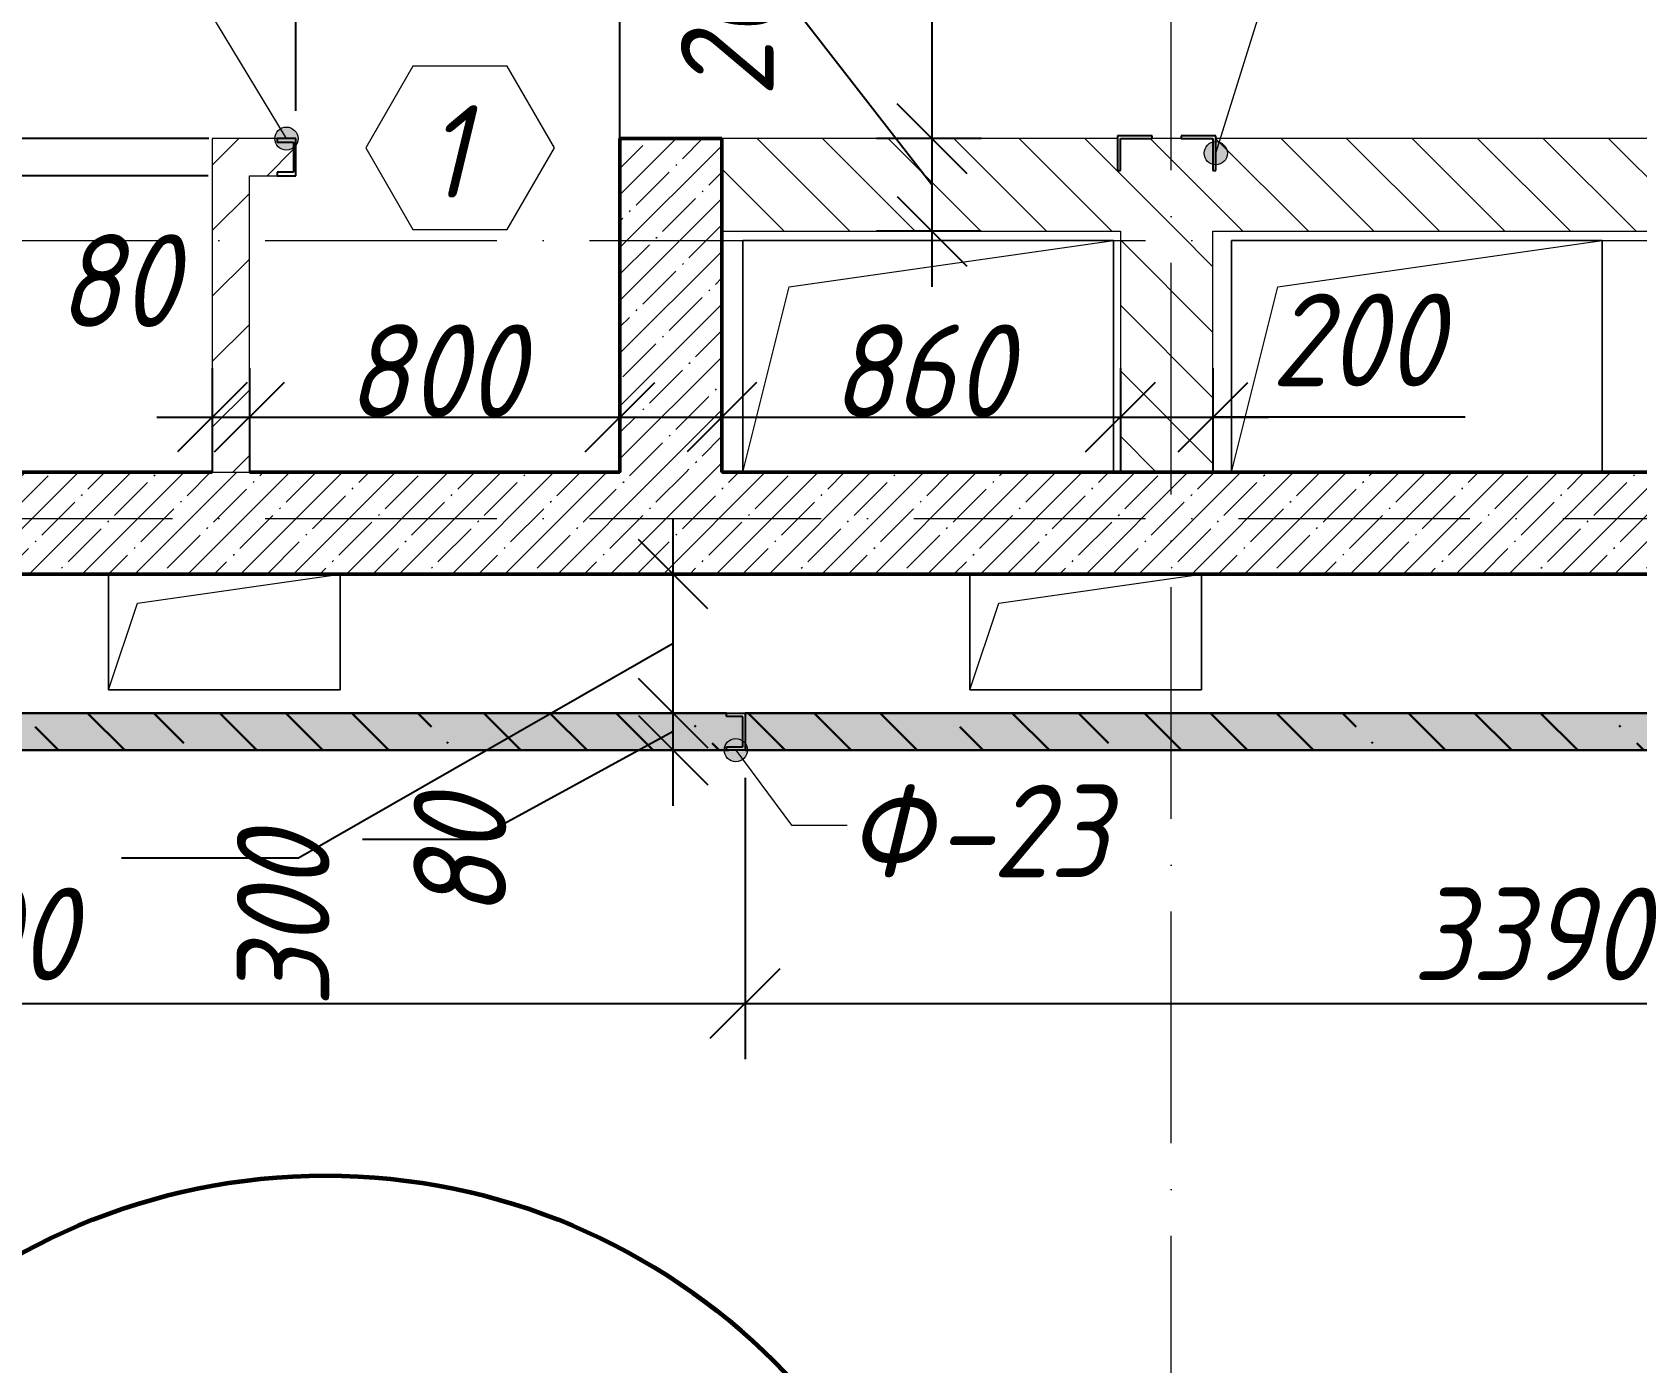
# Model space of a CAD drawing. Header units: millimetres. Extents: x -6064 to 178764, y -5836 to 29924.
# Drawn here: x 96151 to 99615, y 8677 to 11550 of the extents above; entities that cross this region are included whole.
import ezdxf

# ---------------------------------------------------------------- set-up
doc = ezdxf.new("R2010")
doc.units = ezdxf.units.MM
doc.linetypes.add('50_200_ШТРИХ_1Т_ш5_п1_п1_', pattern=[700, 500, -100, 0, -100])
for name, color, linetype, lineweight in [('0) ПГП', 1, 'Continuous', 30), ('A-DETL-1', 7, 'Continuous', 50), ('A-DOOR-IDEN', 7, 'Continuous', 9), ('A-FLOR', 7, 'Continuous', 9), ('A-GENM', 7, 'Continuous', 9), ('A-GENM-1', 7, 'Continuous', 25), ('A-GENM-IDEN', 7, 'Continuous', 9), ('A-WALL-3', 7, 'Continuous', 50), ('A-WALL-PATT-1', 7, 'Continuous', 5), ('Оси-1', 7, '50_200_ШТРИХ_1Т_ш5_п1_п1_', 9)]:
    doc.layers.add(name, color=color, linetype=linetype, lineweight=lineweight)
doc.layers.add('A-ANNO-DIMS', color=7, linetype='Continuous')
for name, color, linetype, lineweight, true_color in [('A-WALL-6', 7, 'Continuous', 13, 0x008000), ('A-WALL-FNSH-2', 7, 'Continuous', 13, 0xce0000), ('A-WALL-FNSH-3', 7, 'Continuous', 13, 0x008000), ('A-WALL-PATT-2', 7, 'Continuous', 5, 0xce0000), ('A-WALL-PATT-3', 7, 'Continuous', 5, 0x008000)]:
    doc.layers.add(name, color=color, linetype=linetype, lineweight=lineweight, true_color=true_color)
doc.styles.add('ISOCPEUR_I_2', font='isocpeui.ttf', dxfattribs={"width": 0.9, "height": 200})
doc.dimstyles.new('ISO-2_0_0_9К_СРЕДНИЙ', dxfattribs={"dimscale": 304.8, "dimtxt": 199.196235, "dimasz": 0.492126, "dimexe": 0.393701, "dimexo": 0, "dimgap": 0, "dimtad": 1, "dimdec": 0, "dimzin": 0, "dimdsep": 46, "dimtxsty": 'ISOCPEUR_I_2', "dimblk1": 'OBLIQUE', "dimblk2": 'OBLIQUE', "dimsah": 1, "dimcen": 0.09, "dimdle": 0.393701, "dimazin": 0, "dimtfac": 1, "dimtdec": 4, "dimtix": 1, "dimtmove": 1, "dimatfit": 3, "dimfxl": 1, "dimtvp": 1, "dimtolj": 1, "dimtzin": 0, "dimarcsym": 2})
doc.dimstyles.new('ISO-2_0_0_9К_СРЕДНИЙ_2', dxfattribs={"dimscale": 304.8, "dimtxt": 199.196235, "dimasz": 0.492126, "dimexe": 0.393701, "dimexo": 0, "dimgap": 0, "dimtad": 1, "dimdec": 0, "dimzin": 0, "dimdsep": 46, "dimtxsty": 'ISOCPEUR_I_2', "dimblk1": 'OBLIQUE', "dimblk2": 'OBLIQUE', "dimsah": 1, "dimcen": 0.09, "dimdle": 0.393701, "dimazin": 0, "dimtfac": 1, "dimtdec": 4, "dimtix": 1, "dimtmove": 0, "dimatfit": 3, "dimfxl": 1, "dimtvp": 1, "dimtolj": 1, "dimtzin": 0, "dimarcsym": 2})
doc.dimstyles.new('ISO-2_0_0_9К_СРЕДНИЙ_ФОН_1', dxfattribs={"dimscale": 304.8, "dimtxt": 199.196235, "dimasz": 0.492126, "dimexe": 0.393701, "dimexo": 0, "dimgap": 0.164042, "dimtad": 1, "dimdec": 0, "dimdsep": 46, "dimtxsty": 'ISOCPEUR_I_2', "dimblk1": 'OBLIQUE', "dimblk2": 'OBLIQUE', "dimsah": 1, "dimcen": 0.09, "dimdle": 0.393701, "dimazin": 0, "dimtfac": 1, "dimtdec": 4, "dimtix": 1, "dimtmove": 0, "dimatfit": 3, "dimfxl": 1, "dimtvp": 1, "dimtfill": 1, "dimtolj": 1, "dimtzin": 0, "dimarcsym": 2})
doc.dimstyles.new('ISO-2_0_0_9К_СРЕДНИЙ_ФОН_2', dxfattribs={"dimscale": 304.8, "dimtxt": 199.196235, "dimasz": 0.492126, "dimexe": 0.393701, "dimexo": 0, "dimgap": 0.164042, "dimtad": 1, "dimdec": 0, "dimdsep": 46, "dimtxsty": 'ISOCPEUR_I_2', "dimblk1": 'OBLIQUE', "dimblk2": 'OBLIQUE', "dimsah": 1, "dimcen": 0.09, "dimdle": 0.393701, "dimazin": 0, "dimtfac": 1, "dimtdec": 4, "dimtix": 1, "dimtmove": 1, "dimatfit": 3, "dimfxl": 1, "dimtvp": 1, "dimtfill": 1, "dimtolj": 1, "dimtzin": 0, "dimarcsym": 2})
pattern_1 = [(45, (0, 0), (-57.024626, 57.024626), []), (45, (57.025, 0), (-57.024626, 57.024626), [100.806, -20.161, 3.353, -16.808])]
pattern_2 = [(135, (0, 0), (-70.71068, -70.71068), [])]
pattern_3 = [(45, (0, 0), (-70.71068, 70.71068), [])]

# ---------------------------------------------------------------- blocks, each defined once
blk = doc.blocks.new('AR_Отверстие прямоугольное _в плите_ - AR_Отверстие прямоугольное _в плите_-24484115-АР1_1_Кладочный план 2 этажа')
at = {"layer": 'A-GENM'}
for p, q in [((-250, 125), (-250, -125)), ((-187.5, 62.5), (250, 125)), ((250, -125), (250, 125)), ((-250, -125), (-187.5, 62.5)), ((-250, -125), (250, -125))]:
    blk.add_line(p, q, dxfattribs=at)
blk = doc.blocks.new('AR_Отверстие прямоугольное _в плите_ - AR_Отверстие прямоугольное _в плите_-V74-АР1_1_Кладочный план 2 этажа')
at = {"layer": 'A-GENM'}
for p, q in [((-250, 125), (-250, -125)), ((-187.5, 62.5), (250, 125)), ((250, -125), (250, 125)), ((-250, -125), (-187.5, 62.5)), ((-250, -125), (250, -125))]:
    blk.add_line(p, q, dxfattribs=at)
blk = doc.blocks.new('AR_Отверстие прямоугольное _в плите_ - AR_Отверстие прямоугольное _в плите_-24523431-АР1_1_Кладочный план 2 этажа')
at = {"layer": 'A-GENM'}
for p, q in [((400, 250), (-400, 250)), ((-400, 250), (-400, -250)), ((-300, 150), (400, 250)), ((400, -250), (400, 250)), ((-400, -250), (-300, 150))]:
    blk.add_line(p, q, dxfattribs=at)
blk = doc.blocks.new('Фахверк_СКБ_Швеллер - Ф-23_80х3980 h-29129009-АР1_1_Кладочный план 2 этажа')
at = {"layer": 'A-GENM-1'}
for p, q in [((125, 40), (165, 40)), ((125, -40), (125, 40)), ((165, 40), (165, 32.6)), ((129.5, 32.6), (129.5, -32.6)), ((165, 32.6), (129.5, 32.6)), ((129.5, -32.6), (165, -32.6)), ((165, -32.6), (165, -40)), ((165, -40), (125, -40))]:
    blk.add_line(p, q, dxfattribs=at)
blk = doc.blocks.new('Фахверк_СКБ_Уголок - Ф-18_2_200х3550 h_верх развернут-29492809-АР1_1_Кладочный план 2 этажа')
at = {"layer": 'A-GENM-1'}
for p, q in [((200, 156), (125, 156)), ((125, 156), (125, 81)), ((131, 81), (131, 150)), ((131, 150), (200, 150)), ((200, 150), (200, 156)), ((125, 81), (131, 81)), ((131, 19), (125, 19)), ((125, 19), (125, -56)), ((131, -50), (131, 19)), ((125, -56), (200, -56)), ((200, -50), (131, -50)), ((200, -56), (200, -50))]:
    blk.add_line(p, q, dxfattribs=at)
blk = doc.blocks.new('Фахверк_СКБ_Швеллер - Ф-23_80х3980 h-28556397-АР1_1_Кладочный план 2 этажа')
at = {"layer": 'A-GENM-1'}
for p, q in [((165, 40), (125, 40)), ((125, 40), (125, -40)), ((165, 32.6), (165, 40)), ((129.5, 32.6), (165, 32.6)), ((129.5, -32.6), (129.5, 32.6)), ((165, -32.6), (129.5, -32.6)), ((165, -40), (165, -32.6)), ((125, -40), (165, -40))]:
    blk.add_line(p, q, dxfattribs=at)
blk = doc.blocks.new('AAR_СКБ_Марка_Двери_Перемычка и проем - Марка перемычки и проема-25306769-АР1_1_Кладочный план 2 этажа')
at = {"layer": 'A-DOOR-IDEN'}
for p, q in [((-5, 0), (5, 0)), ((-0.968, -0.984), (-1.986, -2.747)), ((1.067, -0.984), (-0.968, -0.984)), ((2.085, -2.747), (1.067, -0.984)), ((-1.986, -2.747), (-0.968, -4.509)), ((1.067, -4.509), (2.085, -2.747)), ((-0.968, -4.509), (1.067, -4.509))]:
    blk.add_line(p, q, dxfattribs=at)
blk = doc.blocks.new('_Oblique')
at = {"color": 0, "linetype": 'ByBlock', "lineweight": -2}
blk.add_line((-0.5, -0.5), (0.5, 0.5), dxfattribs=at)
blk = doc.blocks.new('DIMBLOCK504-АР1_1_Кладочный план 2 этажа')
at = {"layer": 'A-ANNO-DIMS', "color": 0, "lineweight": -2, "transparency": 16777216}
for p, q in [((96025.2, 10480), (96025.2, 11360)), ((96531.3, 11240), (95905.2, 11240)), ((95919.2, 10600), (96145.2, 10600))]:
    blk.add_line(p, q, dxfattribs=at)
at = {"layer": 'Defpoints', "color": 0, "transparency": 16777216}
for p in [(96025.2, 11240), (96531.3, 11240), (95919.2, 10600)]:
    blk.add_point(p, dxfattribs=at)
at = {"layer": 'A-ANNO-DIMS', "color": 0, "lineweight": -2, "transparency": 16777216, "xscale": 150, "yscale": 150, "zscale": 150}
for p, rotation in [((96025.2, 11240), 90), ((96025.2, 10600), 270)]:
    blk.add_blockref('_Oblique', p, dxfattribs=dict(at, rotation=rotation))
at = {"layer": 'A-ANNO-DIMS', "color": 0, "transparency": 16777216, "insert": (95875.2, 10920), "char_height": 200, "width": 473.474, "attachment_point": 5, "rotation": 90, "style": 'ISOCPEUR_I_2', "bg_fill": 3, "box_fill_scale": 1.1, "bg_fill_color": 256, "bg_fill_true_color": 13158600, "bg_fill_transparency": 0}
blk.add_mtext('\\A1;640', dxfattribs=at)
blk = doc.blocks.new('DIMBLOCK505-АР1_1_Кладочный план 2 этажа')
at = {"layer": 'A-ANNO-DIMS', "color": 0, "lineweight": -2, "transparency": 16777216}
for p, q in [((95875.2, 11620), (96025.2, 11620)), ((96025.2, 11320), (96025.2, 11470)), ((96532.2, 11320), (95905.2, 11320)), ((96025.2, 11240), (96025.2, 11320)), ((96531.3, 11240), (95905.2, 11240)), ((96025.2, 11240), (96025.2, 11090))]:
    blk.add_line(p, q, dxfattribs=at)
at = {"layer": 'Defpoints', "color": 0, "transparency": 16777216}
for p in [(96025.2, 11320), (96532.2, 11320), (96531.3, 11240)]:
    blk.add_point(p, dxfattribs=at)
at = {"layer": 'A-ANNO-DIMS', "color": 0, "lineweight": -2, "transparency": 16777216, "xscale": 150, "yscale": 150, "zscale": 150}
for p, rotation in [((96025.2, 11320), 270), ((96025.2, 11240), 90)]:
    blk.add_blockref('_Oblique', p, dxfattribs=dict(at, rotation=rotation))
at = {"layer": 'A-ANNO-DIMS', "color": 0, "transparency": 16777216, "insert": (95570, 11651.6), "char_height": 200, "width": 303.391, "attachment_point": 1, "rotation": 90, "line_spacing_factor": 1.149209, "style": 'ISOCPEUR_I_2', "bg_fill": 3, "box_fill_scale": 1.1, "bg_fill_color": 256, "bg_fill_true_color": 13158600, "bg_fill_transparency": 0}
blk.add_mtext('\\A1;80', dxfattribs=at)
blk = doc.blocks.new('DIMBLOCK506-АР1_1_Кладочный план 2 этажа')
at = {"layer": 'A-ANNO-DIMS', "color": 0, "lineweight": -2, "transparency": 16777216}
for p, q in [((96720, 11380), (96720, 12215.8)), ((97420, 11320), (97420, 12215.8)), ((96600, 12095.8), (97540, 12095.8))]:
    blk.add_line(p, q, dxfattribs=at)
at = {"layer": 'Defpoints', "color": 0, "transparency": 16777216}
for p in [(97420, 12095.8), (96720, 11380), (97420, 11320)]:
    blk.add_point(p, dxfattribs=at)
at = {"layer": 'A-ANNO-DIMS', "color": 0, "lineweight": -2, "transparency": 16777216, "xscale": 150, "yscale": 150, "zscale": 150, "rotation": 180}
blk.add_blockref('_Oblique', (96720, 12095.8), dxfattribs=at)
at = {"layer": 'A-ANNO-DIMS', "color": 0, "lineweight": -2, "transparency": 16777216, "xscale": 150, "yscale": 150, "zscale": 150}
blk.add_blockref('_Oblique', (97420, 12095.8), dxfattribs=at)
at = {"layer": 'A-ANNO-DIMS', "color": 0, "transparency": 16777216, "insert": (97070, 12197.1), "char_height": 200, "width": 455.087, "attachment_point": 5, "style": 'ISOCPEUR_I_2'}
blk.add_mtext('\\A1;700', dxfattribs=at)
blk = doc.blocks.new('DIMBLOCK507-АР1_1_Кладочный план 2 этажа')
at = {"layer": 'A-ANNO-DIMS', "color": 0, "lineweight": -2, "transparency": 16777216}
for p, q in [((96540, 10824.9), (96540, 10598.9)), ((96620, 10824.9), (96620, 10598.9)), ((96420, 10718.9), (96740, 10718.9))]:
    blk.add_line(p, q, dxfattribs=at)
at = {"layer": 'Defpoints', "color": 0, "transparency": 16777216}
for p in [(96540, 10824.9), (96620, 10824.9), (96620, 10718.9)]:
    blk.add_point(p, dxfattribs=at)
at = {"layer": 'A-ANNO-DIMS', "color": 0, "lineweight": -2, "transparency": 16777216, "xscale": 150, "yscale": 150, "zscale": 150, "rotation": 180}
blk.add_blockref('_Oblique', (96540, 10718.9), dxfattribs=at)
at = {"layer": 'A-ANNO-DIMS', "color": 0, "lineweight": -2, "transparency": 16777216, "xscale": 150, "yscale": 150, "zscale": 150}
blk.add_blockref('_Oblique', (96620, 10718.9), dxfattribs=at)
at = {"layer": 'A-ANNO-DIMS', "color": 0, "transparency": 16777216, "insert": (96205.5, 11113.5), "char_height": 200, "width": 303.391, "attachment_point": 1, "line_spacing_factor": 1.149209, "style": 'ISOCPEUR_I_2'}
blk.add_mtext('\\A1;80', dxfattribs=at)
blk = doc.blocks.new('DIMBLOCK508-АР1_1_Кладочный план 2 этажа')
at = {"layer": 'A-ANNO-DIMS', "color": 0, "lineweight": -2, "transparency": 16777216}
for p, q in [((96620, 10824.9), (96620, 10598.9)), ((97420, 10824.9), (97420, 10598.9)), ((96500, 10718.9), (97540, 10718.9))]:
    blk.add_line(p, q, dxfattribs=at)
at = {"layer": 'Defpoints', "color": 0, "transparency": 16777216}
for p in [(96620, 10824.9), (97420, 10824.9), (97420, 10718.9)]:
    blk.add_point(p, dxfattribs=at)
at = {"layer": 'A-ANNO-DIMS', "color": 0, "lineweight": -2, "transparency": 16777216, "xscale": 150, "yscale": 150, "zscale": 150, "rotation": 180}
blk.add_blockref('_Oblique', (96620, 10718.9), dxfattribs=at)
at = {"layer": 'A-ANNO-DIMS', "color": 0, "lineweight": -2, "transparency": 16777216, "xscale": 150, "yscale": 150, "zscale": 150}
blk.add_blockref('_Oblique', (97420, 10718.9), dxfattribs=at)
at = {"layer": 'A-ANNO-DIMS', "color": 0, "transparency": 16777216, "insert": (97020, 10818.9), "char_height": 200, "width": 455.087, "attachment_point": 5, "style": 'ISOCPEUR_I_2'}
blk.add_mtext('\\A1;800', dxfattribs=at)
blk = doc.blocks.new('DIMBLOCK509-АР1_1_Кладочный план 2 этажа')
at = {"layer": 'A-ANNO-DIMS', "color": 0, "lineweight": -2, "transparency": 16777216}
for p, q in [((97640, 10824.9), (97640, 10598.9)), ((98500, 10824.9), (98500, 10598.9)), ((97520, 10718.9), (98620, 10718.9))]:
    blk.add_line(p, q, dxfattribs=at)
at = {"layer": 'Defpoints', "color": 0, "transparency": 16777216}
for p in [(97640, 10824.9), (98500, 10824.9), (98500, 10718.9)]:
    blk.add_point(p, dxfattribs=at)
at = {"layer": 'A-ANNO-DIMS', "color": 0, "lineweight": -2, "transparency": 16777216, "xscale": 150, "yscale": 150, "zscale": 150, "rotation": 180}
blk.add_blockref('_Oblique', (97640, 10718.9), dxfattribs=at)
at = {"layer": 'A-ANNO-DIMS', "color": 0, "lineweight": -2, "transparency": 16777216, "xscale": 150, "yscale": 150, "zscale": 150}
blk.add_blockref('_Oblique', (98500, 10718.9), dxfattribs=at)
at = {"layer": 'A-ANNO-DIMS', "color": 0, "transparency": 16777216, "insert": (98070, 10818.9), "char_height": 200, "width": 455.087, "attachment_point": 5, "style": 'ISOCPEUR_I_2'}
blk.add_mtext('\\A1;860', dxfattribs=at)
blk = doc.blocks.new('DIMBLOCK510-АР1_1_Кладочный план 2 этажа')
at = {"layer": 'A-ANNO-DIMS', "color": 0, "lineweight": -2, "transparency": 16777216}
for p, q in [((98500, 10824.9), (98500, 10598.9)), ((98700, 10824.9), (98700, 10598.9)), ((98380, 10718.9), (98820, 10718.9)), ((99244.1, 10718.9), (98700, 10718.9))]:
    blk.add_line(p, q, dxfattribs=at)
at = {"layer": 'Defpoints', "color": 0, "transparency": 16777216}
for p in [(98500, 10824.9), (98700, 10824.9), (98700, 10718.9)]:
    blk.add_point(p, dxfattribs=at)
at = {"layer": 'A-ANNO-DIMS', "color": 0, "lineweight": -2, "transparency": 16777216, "xscale": 150, "yscale": 150, "zscale": 150, "rotation": 180}
blk.add_blockref('_Oblique', (98500, 10718.9), dxfattribs=at)
at = {"layer": 'A-ANNO-DIMS', "color": 0, "lineweight": -2, "transparency": 16777216, "xscale": 150, "yscale": 150, "zscale": 150}
blk.add_blockref('_Oblique', (98700, 10718.9), dxfattribs=at)
at = {"layer": 'A-ANNO-DIMS', "color": 0, "transparency": 16777216, "insert": (98825.4, 10985.5), "char_height": 200, "width": 455.087, "attachment_point": 1, "line_spacing_factor": 1.149209, "style": 'ISOCPEUR_I_2'}
blk.add_mtext('\\A1;200', dxfattribs=at)
blk = doc.blocks.new('DIMBLOCK513-АР1_1_Кладочный план 2 этажа')
at = {"layer": 'A-ANNO-DIMS', "color": 0, "lineweight": -2, "transparency": 16777216}
for p, q in [((97690, 9940), (97690, 9333.2)), ((94290, 9559.3), (94290, 9333.2)), ((94170, 9453.2), (97810, 9453.2))]:
    blk.add_line(p, q, dxfattribs=at)
at = {"layer": 'Defpoints', "color": 0, "transparency": 16777216}
for p in [(97690, 9940), (94290, 9559.3), (97690, 9453.2)]:
    blk.add_point(p, dxfattribs=at)
at = {"layer": 'A-ANNO-DIMS', "color": 0, "lineweight": -2, "transparency": 16777216, "xscale": 150, "yscale": 150, "zscale": 150, "rotation": 180}
blk.add_blockref('_Oblique', (94290, 9453.2), dxfattribs=at)
at = {"layer": 'A-ANNO-DIMS', "color": 0, "lineweight": -2, "transparency": 16777216, "xscale": 150, "yscale": 150, "zscale": 150}
blk.add_blockref('_Oblique', (97690, 9453.2), dxfattribs=at)
at = {"layer": 'A-ANNO-DIMS', "color": 0, "transparency": 16777216, "insert": (95990, 9603.2), "char_height": 200, "width": 625.17, "attachment_point": 5, "style": 'ISOCPEUR_I_2', "bg_fill": 3, "box_fill_scale": 1.1, "bg_fill_color": 256, "bg_fill_true_color": 13158600, "bg_fill_transparency": 0}
blk.add_mtext('\\A1;3400', dxfattribs=at)
blk = doc.blocks.new('DIMBLOCK514-АР1_1_Кладочный план 2 этажа')
at = {"layer": 'A-ANNO-DIMS', "color": 0, "lineweight": -2, "transparency": 16777216}
for p, q in [((97690, 9940), (97690, 9333.2)), ((101080, 9559.3), (101080, 9333.2)), ((97570, 9453.2), (101200, 9453.2))]:
    blk.add_line(p, q, dxfattribs=at)
at = {"layer": 'Defpoints', "color": 0, "transparency": 16777216}
for p in [(97690, 9940), (101080, 9559.3), (101080, 9453.2)]:
    blk.add_point(p, dxfattribs=at)
at = {"layer": 'A-ANNO-DIMS', "color": 0, "lineweight": -2, "transparency": 16777216, "xscale": 150, "yscale": 150, "zscale": 150, "rotation": 180}
blk.add_blockref('_Oblique', (97690, 9453.2), dxfattribs=at)
at = {"layer": 'A-ANNO-DIMS', "color": 0, "lineweight": -2, "transparency": 16777216, "xscale": 150, "yscale": 150, "zscale": 150}
blk.add_blockref('_Oblique', (101080, 9453.2), dxfattribs=at)
at = {"layer": 'A-ANNO-DIMS', "color": 0, "transparency": 16777216, "insert": (99385, 9603.2), "char_height": 200, "width": 606.782, "attachment_point": 5, "style": 'ISOCPEUR_I_2', "bg_fill": 3, "box_fill_scale": 1.1, "bg_fill_color": 256, "bg_fill_true_color": 13158600, "bg_fill_transparency": 0}
blk.add_mtext('\\A1;3390', dxfattribs=at)
blk = doc.blocks.new('DIMBLOCK515-АР1_1_Кладочный план 2 этажа')
at = {"layer": 'A-ANNO-DIMS', "color": 0, "lineweight": -2, "transparency": 16777216}
for p, q in [((97534.7, 9880), (97534.7, 10200)), ((97428.7, 10080), (97654.7, 10080)), ((97534.7, 10040), (97107.8, 9806.9)), ((97428.7, 10000), (97654.7, 10000)), ((97107.8, 9806.9), (96864, 9806.9))]:
    blk.add_line(p, q, dxfattribs=at)
at = {"layer": 'Defpoints', "color": 0, "transparency": 16777216}
for p in [(97428.7, 10080), (97534.7, 10080), (97428.7, 10000)]:
    blk.add_point(p, dxfattribs=at)
at = {"layer": 'A-ANNO-DIMS', "color": 0, "lineweight": -2, "transparency": 16777216, "xscale": 150, "yscale": 150, "zscale": 150}
for p, rotation in [((97534.7, 10080), 90), ((97534.7, 10000), 270)]:
    blk.add_blockref('_Oblique', p, dxfattribs=dict(at, rotation=rotation))
at = {"layer": 'A-ANNO-DIMS', "color": 0, "transparency": 16777216, "insert": (96974.5, 9636.8), "char_height": 200, "width": 303.391, "attachment_point": 1, "rotation": 90, "line_spacing_factor": 1.149209, "style": 'ISOCPEUR_I_2'}
blk.add_mtext('\\A1;80', dxfattribs=at)
blk = doc.blocks.new('DIMBLOCK516-АР1_1_Кладочный план 2 этажа')
at = {"layer": 'A-ANNO-DIMS', "color": 0, "lineweight": -2, "transparency": 16777216}
for p, q in [((97534.7, 9960), (97534.7, 10500)), ((97428.7, 10380), (97654.7, 10380)), ((97534.7, 10230), (96726.3, 9766.7)), ((97428.7, 10080), (97654.7, 10080)), ((96726.3, 9766.7), (96343.9, 9766.7))]:
    blk.add_line(p, q, dxfattribs=at)
at = {"layer": 'Defpoints', "color": 0, "transparency": 16777216}
for p in [(97428.7, 10380), (97534.7, 10380), (97428.7, 10080)]:
    blk.add_point(p, dxfattribs=at)
at = {"layer": 'A-ANNO-DIMS', "color": 0, "lineweight": -2, "transparency": 16777216, "xscale": 150, "yscale": 150, "zscale": 150}
for p, rotation in [((97534.7, 10380), 90), ((97534.7, 10080), 270)]:
    blk.add_blockref('_Oblique', p, dxfattribs=dict(at, rotation=rotation))
at = {"layer": 'A-ANNO-DIMS', "color": 0, "transparency": 16777216, "insert": (96593, 9444.9), "char_height": 200, "width": 455.087, "attachment_point": 1, "rotation": 90, "line_spacing_factor": 1.149209, "style": 'ISOCPEUR_I_2'}
blk.add_mtext('\\A1;300', dxfattribs=at)
blk = doc.blocks.new('DIMBLOCK558-АР1_1_Кладочный план 2 этажа')
at = {"layer": 'A-ANNO-DIMS', "color": 0, "lineweight": -2, "transparency": 16777216}
for p, q in [((98093.4, 13340), (98093.4, 11200)), ((98492, 13220), (97973.4, 13220)), ((98199.4, 11320), (97973.4, 11320))]:
    blk.add_line(p, q, dxfattribs=at)
at = {"layer": 'Defpoints', "color": 0, "transparency": 16777216}
for p in [(98492, 13220), (98093.4, 11320), (98199.4, 11320)]:
    blk.add_point(p, dxfattribs=at)
at = {"layer": 'A-ANNO-DIMS', "color": 0, "lineweight": -2, "transparency": 16777216, "xscale": 150, "yscale": 150, "zscale": 150}
for p, rotation in [((98093.4, 13220), 90), ((98093.4, 11320), 270)]:
    blk.add_blockref('_Oblique', p, dxfattribs=dict(at, rotation=rotation))
at = {"layer": 'A-ANNO-DIMS', "color": 0, "transparency": 16777216, "insert": (97943.4, 12270), "char_height": 200, "width": 560.814, "attachment_point": 5, "rotation": 90, "style": 'ISOCPEUR_I_2', "bg_fill": 3, "box_fill_scale": 1.1, "bg_fill_color": 256, "bg_fill_true_color": 13158600, "bg_fill_transparency": 0}
blk.add_mtext('\\A1;1900', dxfattribs=at)
blk = doc.blocks.new('DIMBLOCK559-АР1_1_Кладочный план 2 этажа')
at = {"layer": 'A-ANNO-DIMS', "color": 0, "lineweight": -2, "transparency": 16777216}
for p, q in [((97734.7, 11681.3), (97252.4, 11681.3)), ((98093.4, 11220), (97734.7, 11681.3)), ((98093.4, 11440), (98093.4, 11000)), ((98199.4, 11320), (97973.4, 11320)), ((98199.4, 11120), (97973.4, 11120))]:
    blk.add_line(p, q, dxfattribs=at)
at = {"layer": 'Defpoints', "color": 0, "transparency": 16777216}
for p in [(98199.4, 11320), (98093.4, 11120), (98199.4, 11120)]:
    blk.add_point(p, dxfattribs=at)
at = {"layer": 'A-ANNO-DIMS', "color": 0, "lineweight": -2, "transparency": 16777216, "xscale": 150, "yscale": 150, "zscale": 150}
for p, rotation in [((98093.4, 11320), 90), ((98093.4, 11120), 270)]:
    blk.add_blockref('_Oblique', p, dxfattribs=dict(at, rotation=rotation))
at = {"layer": 'A-ANNO-DIMS', "color": 0, "transparency": 16777216, "insert": (97551.4, 11409.5), "char_height": 200, "width": 455.087, "attachment_point": 1, "rotation": 90, "line_spacing_factor": 1.149209, "style": 'ISOCPEUR_I_2', "bg_fill": 3, "box_fill_scale": 1.1, "bg_fill_color": 256, "bg_fill_true_color": 13158600, "bg_fill_transparency": 0}
blk.add_mtext('\\A1;200', dxfattribs=at)

msp = doc.modelspace()

# ---------------------------------------------------------------- hatches: boundary and pattern name
at = {"layer": '0) ПГП'}
h = msp.add_hatch(dxfattribs=at)
h.set_pattern_fill('FP_25', color=256, style=0, pattern_type=2)
h.set_pattern_definition([(50, (0, 0), (72.873764, -6.37607), [7.62, -83.82]), (355, (0, 0), (-14.09699, 76.422444), [6.096, -67.056]), (100.451, (6.07, -0.53), (58.776964, 70.04687), [6.476, -71.236]), (46.184, (0, 20.32), (108.43142, -16.817454), [11.43, -125.73]), (96.636, (9.04, 18.92), (94.961, 98.97089), [9.714, -106.854]), (351.184, (0, 20.32), (94.96227, 98.97018), [9.144, -100.584]), (21, (10.16, 15.24), (60.64565, -40.906537), [7.62, -83.82]), (326, (10.16, 15.24), (24.72083, 73.67493), [6.096, -67.056]), (71.451, (15.214, 11.83), (85.36689, 32.768737), [6.476, -71.236]), (37.5, (0, 0), (1.235525, 33.8224325), [3.353, -62.89, 3.353, -64.719, -67.31]), (37.5, (0, 0), (1.235525, 33.8224325), [-134.315, 3.353, -63.957]), (7.5, (0, 0), (26.728146, 40.072549), [3.353, -35.458, 3.353, -61.366, -25.654]), (7.5, (0, 0), (26.728146, 40.072549), [-103.53, 3.353, -22.301]), (327.5, (-22.657, 0), (54.2363175, -2.292117), [3.353, -22.047, 3.353, -75.895, -105.156]), (327.5, (-22.657, 0), (54.2363175, -2.292117), [-104.648, 3.353, -101.803]), (317.5, (-32.817, 0), (59.25158, 10.17014), [3.353, -29.667, 3.353, -49.276, -74.676]), (317.5, (-32.817, 0), (59.25158, 10.17014), [-85.649, 3.353, -71.323])])
h.paths.add_polyline_path([(101080, 10000), (101080, 10080), (97690, 10080), (97690, 10000), (99497.7, 10000)], flags=0)
h.paths.add_polyline_path([(97650, 10000), (97650, 10007.4), (97685.5, 10007.4), (97685.5, 10072.6), (97650, 10072.6), (97650, 10080), (94290, 10080), (94290, 10000), (96433.1, 10000)], flags=0)
h = msp.add_hatch(dxfattribs=at)
h.set_pattern_fill('FP_26', color=256, style=0, pattern_type=2)
h.set_pattern_definition([(135, (0, 0), (-142.5612, -142.5612), []), (135, (142.56, 0), (-142.5612, -142.5612), [252.016, -50.403, 3.353, -47.05])])
h.paths.add_polyline_path([(101080, 10000), (101080, 10080), (97690, 10080), (97690, 10000), (99497.7, 10000)], flags=0)
h.paths.add_polyline_path([(97650, 10000), (97650, 10007.4), (97685.5, 10007.4), (97685.5, 10072.6), (97650, 10072.6), (97650, 10080), (94290, 10080), (94290, 10000), (96433.1, 10000)], flags=0)
at = {"layer": 'A-GENM-IDEN'}
h = msp.add_hatch(color=256, dxfattribs=at)
edge = h.paths.add_edge_path(flags=0)
edge.add_arc((96700, 11320), 25, 0, 360)
h = msp.add_hatch(color=256, dxfattribs=at)
edge = h.paths.add_edge_path(flags=0)
edge.add_arc((98706, 11288.5), 25, 0, 360)
h = msp.add_hatch(color=256, dxfattribs=at)
edge = h.paths.add_edge_path(flags=0)
edge.add_arc((97670, 10000), 25, 0, 360)
at = {"layer": 'A-WALL-PATT-1'}
h = msp.add_hatch(dxfattribs=at)
h.set_pattern_fill('FP_7', color=256, style=0, pattern_type=2)
h.set_pattern_definition(pattern_1)
h.paths.add_polyline_path([(97420, 10600), (97640, 10600), (97640, 11320), (97420, 11320), (97420, 10815.8)], flags=0)
h = msp.add_hatch(dxfattribs=at)
h.set_pattern_fill('FP_7', color=256, style=0, pattern_type=2)
h.set_pattern_definition(pattern_1)
h.paths.add_polyline_path([(101610, 10380), (101610, 10600), (94210, 10600), (94210, 10380), (99497.7, 10380)], flags=0)
at = {"layer": 'A-WALL-PATT-2'}
h = msp.add_hatch(dxfattribs=at)
h.set_pattern_fill('FP_22', color=256, style=0, pattern_type=2)
h.set_pattern_definition(pattern_2)
h.paths.add_polyline_path([(97639, 11120), (100590, 11120), (100590, 11320), (98706, 11319.5), (98706, 11251), (98700, 11251), (98700, 11320), (98500, 11320), (98500, 11251), (98494, 11251), (98494, 11320), (97639, 11320), (97639, 11251)], flags=0)
h = msp.add_hatch(dxfattribs=at)
h.set_pattern_fill('FP_22', color=256, style=0, pattern_type=2)
h.set_pattern_definition(pattern_2)
h.paths.add_polyline_path([(98700, 10600), (98700, 11120), (98500, 11120), (98500, 10600)], flags=0)
at = {"layer": 'A-WALL-PATT-3'}
h = msp.add_hatch(dxfattribs=at)
h.set_pattern_fill('FP_24', color=256, style=0, pattern_type=2)
h.set_pattern_definition(pattern_3)
h.paths.add_polyline_path([(96540, 10600), (96620, 10600), (96620, 11320), (96540, 11320), (96540, 10815.8)], flags=0)
h = msp.add_hatch(dxfattribs=at)
h.set_pattern_fill('FP_24', color=256, style=0, pattern_type=2)
h.set_pattern_definition(pattern_3)
h.paths.add_polyline_path([(96680, 11240), (96680, 11247.4), (96715.5, 11247.4), (96715.5, 11312.6), (96680, 11312.6), (96680, 11320), (96620, 11320), (96620, 11240)], flags=0)

# ---------------------------------------------------------------- linework, layer by layer
at = {"color": 6, "lineweight": 60}
msp.add_circle((96784.4, 7712.1), 1369.4, dxfattribs=at)
at = {"layer": '0) ПГП'}
for p, q in [((97650, 10080), (94290, 10080)), ((101080, 10080), (97690, 10080)), ((94290, 10000), (97650, 10000)), ((97690, 10000), (101080, 10000))]:
    msp.add_line(p, q, dxfattribs=at)
at = {"layer": 'A-DETL-1'}
for p, q in [((97640, 10600), (97640, 11320)), ((98500, 10600), (98700, 10600))]:
    msp.add_line(p, q, dxfattribs=at)
at = {"layer": 'A-FLOR'}
for p, q in [((97685, 11100), (98485, 11100)), ((97685, 10600), (97685, 11100)), ((98485, 11100), (98485, 10600)), ((98740, 11100), (99540, 11100)), ((98740, 10600), (98740, 11100)), ((99540, 11100), (99540, 10600)), ((96316, 10130), (96316, 10380)), ((96816, 10380), (96816, 10130)), ((98175, 10130), (98175, 10380)), ((98675, 10380), (98675, 10130)), ((96816, 10130), (96316, 10130)), ((98675, 10130), (98175, 10130))]:
    msp.add_line(p, q, dxfattribs=at)
at = {"layer": 'A-GENM-IDEN'}
msp.add_line((98706, 11288.5), (98833.6, 11696), dxfattribs=at)
for centre in [(96700, 11320), (98706, 11288.5), (97670, 10000)]:
    msp.add_circle(centre, 25, dxfattribs=at)
at = {"layer": 'A-WALL-3'}
for p, q in [((97420, 11320), (97420, 10600)), ((97640, 11320), (97420, 11320)), ((96540, 10600), (94210, 10600)), ((97420, 10600), (96620, 10600)), ((98500, 10600), (97640, 10600)), ((100590, 10600), (98700, 10600)), ((94290, 10380), (101530, 10380))]:
    msp.add_line(p, q, dxfattribs=at)
at = {"layer": 'A-WALL-6'}
msp.add_line((96540, 10600), (96620, 10600), dxfattribs=at)
at = {"layer": 'A-WALL-FNSH-2'}
for p, q in [((97639, 11320), (97639, 11120)), ((98494, 11320), (97640, 11320)), ((98631, 11320), (98569, 11320)), ((100590, 11320), (98706, 11320)), ((97639, 11120), (98500, 11120)), ((98500, 11120), (98500, 10600)), ((98700, 10600), (98700, 11120)), ((98700, 11120), (100590, 11120))]:
    msp.add_line(p, q, dxfattribs=at)
at = {"layer": 'A-WALL-FNSH-3'}
for p, q in [((96680, 11320), (96540, 11320)), ((96540, 11320), (96540, 10600)), ((96620, 10600), (96620, 11240)), ((96620, 11240), (96680, 11240))]:
    msp.add_line(p, q, dxfattribs=at)
at = {"layer": 'Оси-1'}
for p, q in [((98610, -4150), (98610, 28636.9)), ((-4160, 11100), (125951.6, 11100)), ((-4160, 10500), (125951.6, 10500))]:
    msp.add_line(p, q, dxfattribs=at)

# ---------------------------------------------------------------- block references
at = {"layer": 'A-DOOR-IDEN', "xscale": 99.99999999999993, "yscale": 99.99999999999993, "zscale": 99.99999999999993}
msp.add_blockref('AAR_СКБ_Марка_Двери_Перемычка и проем - Марка перемычки и проема-25306769-АР1_1_Кладочный план 2 этажа', (97070, 11574.9), dxfattribs=at)
at = {"layer": 'A-GENM'}
for name, p in [('AR_Отверстие прямоугольное _в плите_ - AR_Отверстие прямоугольное _в плите_-24523431-АР1_1_Кладочный план 2 этажа', (98085, 10850)), ('AR_Отверстие прямоугольное _в плите_ - AR_Отверстие прямоугольное _в плите_-24523431-АР1_1_Кладочный план 2 этажа', (99140, 10850)), ('AR_Отверстие прямоугольное _в плите_ - AR_Отверстие прямоугольное _в плите_-24484115-АР1_1_Кладочный план 2 этажа', (96566, 10255)), ('AR_Отверстие прямоугольное _в плите_ - AR_Отверстие прямоугольное _в плите_-V74-АР1_1_Кладочный план 2 этажа', (98425, 10255))]:
    msp.add_blockref(name, p, dxfattribs=at)
at = {"layer": 'A-GENM-1'}
for name, p, rotation in [('Фахверк_СКБ_Швеллер - Ф-23_80х3980 h-28556397-АР1_1_Кладочный план 2 этажа', (96845, 11280), 180), ('Фахверк_СКБ_Уголок - Ф-18_2_200х3550 h_верх развернут-29492809-АР1_1_Кладочный план 2 этажа', (98550, 11451), 270), ('Фахверк_СКБ_Швеллер - Ф-23_80х3980 h-29129009-АР1_1_Кладочный план 2 этажа', (97815, 10040), 180)]:
    msp.add_blockref(name, p, dxfattribs=dict(at, rotation=rotation))

# ---------------------------------------------------------------- texts
at = {"layer": 'A-DOOR-IDEN', "insert": (97001.4, 11392.3), "char_height": 200, "width": 115.443, "attachment_point": 1, "style": 'ISOCPEUR_I_2'}
msp.add_mtext('\\fISOCPEUR|b0|i1|c204|p34|;\\W.9;1', dxfattribs=at)

# ---------------------------------------------------------------- dimensions: what is measured, and where the dimension line sits
at = {"layer": 'A-ANNO-DIMS'}
for base, p1, p2, dimstyle, override, picture, middle in [((97420, 12095.8), (96720, 11380), (97420, 11320), 'ISO-2_0_0_9К_СРЕДНИЙ_2', {"dimpost": '<>', "dimfxl": 702.566738}, 'DIMBLOCK506-АР1_1_Кладочный план 2 этажа', (97070, 12197.1)), ((98500, 10718.9), (97640, 10824.9), (98500, 10824.9), 'ISO-2_0_0_9К_СРЕДНИЙ_2', {"dimpost": '<>', "dimfxl": 859.99995}, 'DIMBLOCK509-АР1_1_Кладочный план 2 этажа', (98070, 10818.9)), ((97690, 9453.2), (94290, 9559.3), (97690, 9940), 'ISO-2_0_0_9К_СРЕДНИЙ_ФОН_1', {"dimpost": '<>', "dimfxl": 3421.251402}, 'DIMBLOCK513-АР1_1_Кладочный план 2 этажа', (95990, 9603.2))]:
    dim = msp.add_linear_dim(base=base, p1=p1, p2=p2, dimstyle=dimstyle, override=override, dxfattribs=at)
    dim.commit()
    dim.dimension.update_dxf_attribs({"geometry": picture, "text_midpoint": middle})
dim = msp.add_linear_dim(base=(98700, 10718.9), p1=(98500, 10824.9), p2=(98700, 10824.9), dimstyle='ISO-2_0_0_9К_СРЕДНИЙ', override={"dimpost": '<>', "dimfxl": 200}, dxfattribs=at)
dim.commit()
dim.dimension.update_dxf_attribs({"geometry": 'DIMBLOCK510-АР1_1_Кладочный план 2 этажа', "text_midpoint": (99053, 10846.8), "dimtype": 160})

# ---------------------------------------------------------------- next in the draw order: dimensions: what is measured, and where the dimension line sits
for base, p1, p2, override, picture, middle in [((98093.4, 11320), (98492, 13220), (98199.4, 11320), {"dimpost": '<>', "dimfxl": 1922.394309}, 'DIMBLOCK558-АР1_1_Кладочный план 2 этажа', (97943.4, 12270)), ((96025.2, 11240), (95919.2, 10600), (96531.3, 11240), {"dimpost": '<>', "dimfxl": 885.639043}, 'DIMBLOCK504-АР1_1_Кладочный план 2 этажа', (95875.2, 10920))]:
    dim = msp.add_linear_dim(base=base, p1=p1, p2=p2, angle=90, dimstyle='ISO-2_0_0_9К_СРЕДНИЙ_ФОН_1', override=override, dxfattribs=at)
    dim.commit()
    dim.dimension.update_dxf_attribs({"geometry": picture, "text_midpoint": middle})
dim = msp.add_linear_dim(base=(101080, 9453.2), p1=(97690, 9940), p2=(101080, 9559.3), dimstyle='ISO-2_0_0_9К_СРЕДНИЙ_ФОН_1', override={"dimpost": '<>', "dimfxl": 3411.313699}, dxfattribs=at)
dim.commit()
dim.dimension.update_dxf_attribs({"geometry": 'DIMBLOCK514-АР1_1_Кладочный план 2 этажа', "text_midpoint": (99385, 9603.2)})

# ---------------------------------------------------------------- next in the draw order: linework, layer by layer
at = {"layer": 'A-GENM-IDEN'}
for p, q in [((97670, 10000), (97790.1, 9837.8)), ((97790.1, 9837.8), (97910.3, 9837.8))]:
    msp.add_line(p, q, dxfattribs=at)

# ---------------------------------------------------------------- next in the draw order: texts
at = {"layer": 'A-GENM-IDEN', "char_height": 200, "attachment_point": 1, "style": 'ISOCPEUR_I_2'}
for s, insert, width in [('\\fISOCPEUR|b0|i1|c204|p34|;\\W.9;Ф', (97910.3, 9925.4), 230.886), ('-23', (98100.8, 9925.4), 476.202)]:
    msp.add_mtext(s, dxfattribs=dict(at, insert=insert, width=width))

# ---------------------------------------------------------------- next in the draw order: dimensions: what is measured, and where the dimension line sits
at = {"layer": 'A-ANNO-DIMS'}
for base, p1, p2, dimstyle, override, picture, middle in [((96025.2, 11320), (96531.3, 11240), (96532.2, 11320), 'ISO-2_0_0_9К_СРЕДНИЙ_ФОН_2', {"dimpost": '<>', "dimfxl": 80.004837}, 'DIMBLOCK505-АР1_1_Кладочный план 2 этажа', (95847.3, 11579.3)), ((98093.4, 11120), (98199.4, 11320), (98199.4, 11120), 'ISO-2_0_0_9К_СРЕДНИЙ_ФОН_2', {"dimpost": '<>', "dimfxl": 200}, 'DIMBLOCK559-АР1_1_Кладочный план 2 этажа', (97684.7, 11681.3)), ((97534.7, 10380), (97428.7, 10080), (97428.7, 10380), 'ISO-2_0_0_9К_СРЕДНИЙ', {"dimpost": '<>', "dimfxl": 300}, 'DIMBLOCK516-АР1_1_Кладочный план 2 этажа', (96726.3, 9766.7)), ((97534.7, 10080), (97428.7, 10000), (97428.7, 10080), 'ISO-2_0_0_9К_СРЕДНИЙ', {"dimpost": '<>', "dimfxl": 80}, 'DIMBLOCK515-АР1_1_Кладочный план 2 этажа', (97107.8, 9806.9))]:
    dim = msp.add_linear_dim(base=base, p1=p1, p2=p2, angle=90, dimstyle=dimstyle, override=override, dxfattribs=at)
    dim.commit()
    dim.dimension.update_dxf_attribs({"geometry": picture, "text_midpoint": middle, "dimtype": 160, "text_rotation": 90})
dim = msp.add_linear_dim(base=(97420, 10718.9), p1=(96620, 10824.9), p2=(97420, 10824.9), dimstyle='ISO-2_0_0_9К_СРЕДНИЙ_2', override={"dimpost": '<>', "dimfxl": 800}, dxfattribs=at)
dim.commit()
dim.dimension.update_dxf_attribs({"geometry": 'DIMBLOCK508-АР1_1_Кладочный план 2 этажа', "text_midpoint": (97020, 10818.9)})

# ---------------------------------------------------------------- next in the draw order: linework, layer by layer
at = {"layer": 'A-GENM-IDEN'}
msp.add_line((96700, 11320), (96233, 12093), dxfattribs=at)

# ---------------------------------------------------------------- next in the draw order: dimensions: what is measured, and where the dimension line sits
at = {"layer": 'A-ANNO-DIMS'}
dim = msp.add_linear_dim(base=(96620, 10718.9), p1=(96540, 10824.9), p2=(96620, 10824.9), dimstyle='ISO-2_0_0_9К_СРЕДНИЙ', override={"dimpost": '<>', "dimfxl": 80}, dxfattribs=at)
dim.commit()
dim.dimension.update_dxf_attribs({"geometry": 'DIMBLOCK507-АР1_1_Кладочный план 2 этажа', "text_midpoint": (96357.2, 10846.8), "dimtype": 160})

doc.saveas('drawing.dxf')
